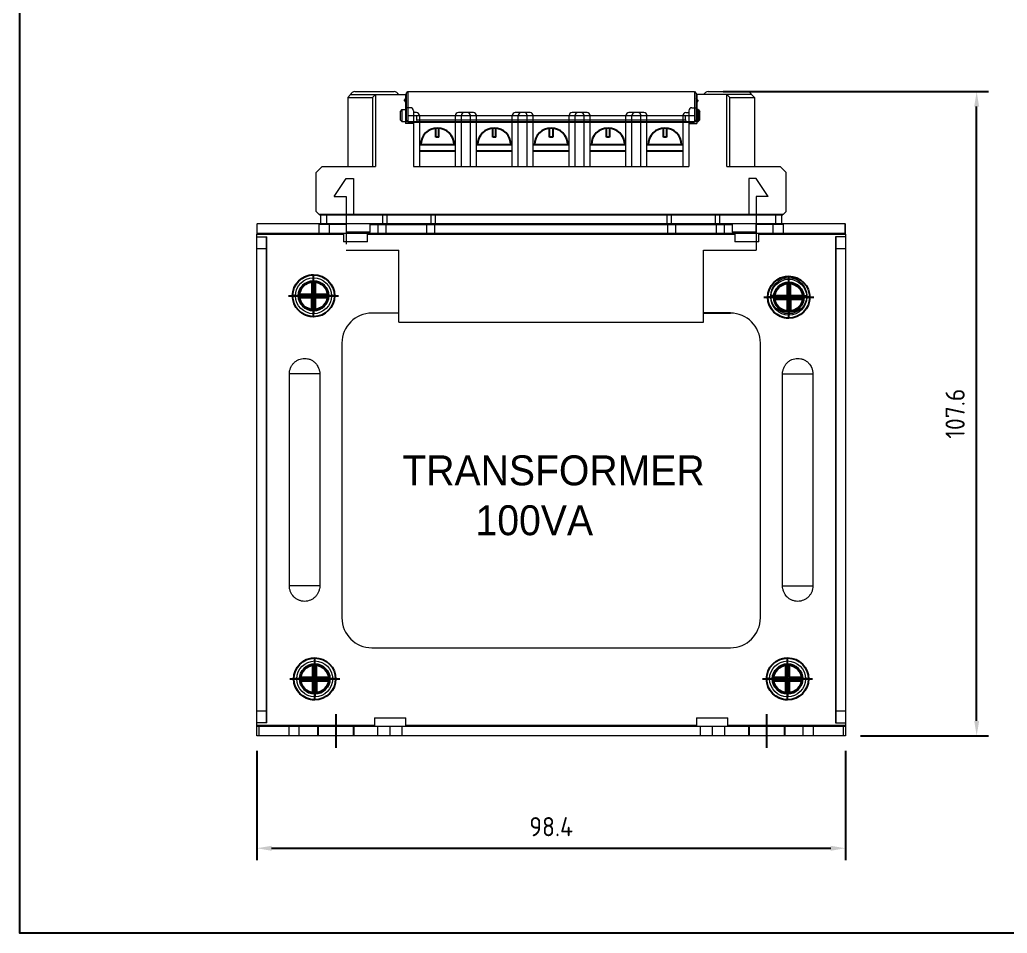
# Model space of a CAD drawing. Header units: millimetres. Extents: x 24815 to 36799, y -9299 to 5469.
# Drawn here: x 35158.2 to 35323.2, y 2585.8 to 2738.3 of the extents above; entities that cross this region are included whole.
import ezdxf

# ---------------------------------------------------------------- set-up
doc = ezdxf.new("R2010")
doc.units = ezdxf.units.MM
doc.linetypes.add('CENTER1', pattern=[10, 7, -1, 1, -1])
doc.linetypes.add('HIDDEN2', pattern=[4.7625, 3.175, -1.5875])
doc.layers.add('SLD-0', color=7, linetype='Continuous')
doc.styles.get("Standard").update_dxf_attribs({"font": 'ISOCP.SHX', "bigfont": 'WHGTXT.SHX'})
doc.dimstyles.new('PS-1', dxfattribs={"dimtxt": 3.2, "dimasz": 2.5, "dimexe": 2, "dimexo": 2.5, "dimgap": 2, "dimtad": 1, "dimtoh": 1, "dimrnd": 0.05, "dimzin": 12, "dimdsep": 46, "dimtxsty": 'Standard', "dimcen": 0, "dimclrt": 2, "dimazin": 3, "dimtfac": 1, "dimtofl": 0, "dimtmove": 0, "dimatfit": 3, "dimfxl": 0, "dimtolj": 1, "dimtzin": 0, "dimarcsym": 0})

# ---------------------------------------------------------------- blocks, each defined once
blk = doc.blocks.new('SW_CENTERMARKSYMBOL_0')
at = {"layer": 'SLD-0', "color": 0}
for p, q in [((0, 0.67), (0, 2)), ((-0.67, 0), (-2, 0)), ((0, 0), (-0.33, 0)), ((0, 0), (0, 0.33)), ((0, 0), (0, -0.33)), ((0, 0), (0.33, 0)), ((0.67, 0), (2, 0)), ((0, -0.67), (0, -2))]:
    blk.add_line(p, q, dxfattribs=at)
blk = doc.blocks.new('SW_CENTERMARKSYMBOL_1')
at = {"layer": 'SLD-0', "color": 0}
for p, q in [((0, 0.67), (0, 2)), ((-0.67, 0), (-2, 0)), ((0, 0), (-0.33, 0)), ((0, 0), (0, 0.33)), ((0, 0), (0, -0.33)), ((0, 0), (0.33, 0)), ((0.67, 0), (2, 0)), ((0, -0.67), (0, -2))]:
    blk.add_line(p, q, dxfattribs=at)
blk = doc.blocks.new('SW_CENTERMARKSYMBOL_2')
at = {"layer": 'SLD-0', "color": 0}
for p, q in [((0, 0.67), (0, 2)), ((-0.67, 0), (-2, 0)), ((0, 0), (-0.33, 0)), ((0, 0), (0, 0.33)), ((0, 0), (0, -0.33)), ((0, 0), (0.33, 0)), ((0.67, 0), (2, 0)), ((0, -0.67), (0, -2))]:
    blk.add_line(p, q, dxfattribs=at)
blk = doc.blocks.new('SW_CENTERMARKSYMBOL_3')
at = {"layer": 'SLD-0', "color": 0}
for p, q in [((0, 0.67), (0, 2)), ((-0.67, 0), (-2, 0)), ((0, 0), (-0.33, 0)), ((0, 0), (0, 0.33)), ((0, 0), (0, -0.33)), ((0, 0), (0.33, 0)), ((0.67, 0), (2, 0)), ((0, -0.67), (0, -2))]:
    blk.add_line(p, q, dxfattribs=at)
blk = doc.blocks.new('*D819')
at = {"color": 0, "linetype": 'ByBlock', "lineweight": -2}
for p, q in [((35197.79, 2616.23), (35197.79, 2597.95)), ((35296.19, 2616.23), (35296.19, 2597.95)), ((35200.29, 2599.95), (35293.69, 2599.95))]:
    blk.add_line(p, q, dxfattribs=at)
at = {"color": 0}
for points in [[(35200.29, 2600.36), (35200.29, 2599.53), (35197.79, 2599.95)], [(35293.69, 2600.36), (35293.69, 2599.53), (35296.19, 2599.95)]]:
    blk.add_solid(points, dxfattribs=at)
at = {"layer": 'Defpoints', "color": 0}
for p in [(35197.79, 2618.73), (35296.19, 2618.73), (35296.19, 2599.95)]:
    blk.add_point(p, dxfattribs=at)
at = {"color": 2, "insert": (35246.99, 2603.55), "char_height": 3.2, "attachment_point": 5}
blk.add_mtext('\\A1;98.4', dxfattribs=at)
blk = doc.blocks.new('*D820')
at = {"color": 0, "linetype": 'ByBlock', "lineweight": -2}
for p, q in [((35275.71, 2726.33), (35320.08, 2726.33)), ((35318.08, 2621.23), (35318.08, 2723.83)), ((35298.69, 2618.73), (35320.08, 2618.73))]:
    blk.add_line(p, q, dxfattribs=at)
at = {"color": 0}
for points in [[(35317.67, 2723.83), (35318.5, 2723.83), (35318.08, 2726.33)], [(35317.67, 2621.23), (35318.5, 2621.23), (35318.08, 2618.73)]]:
    blk.add_solid(points, dxfattribs=at)
at = {"layer": 'Defpoints', "color": 0}
for p in [(35273.21, 2726.33), (35318.08, 2726.33), (35296.19, 2618.73)]:
    blk.add_point(p, dxfattribs=at)
at = {"color": 2, "insert": (35314.48, 2672.53), "char_height": 3.2, "attachment_point": 5, "rotation": 90}
blk.add_mtext('\\A1;107.6', dxfattribs=at)

msp = doc.modelspace()

# ---------------------------------------------------------------- linework, layer by layer
at = {"lineweight": 13}
for p, q in [((35212.993, 2725.328, 0), (35213.493, 2725.828, 0)), ((35213.493, 2725.828, 0), (35222.64, 2725.828, 0)), ((35214.21, 2726.328, 0), (35220.77, 2726.328, 0)), ((35217.14, 2725.328, 0), (35217.64, 2725.828, 0)), ((35217.64, 2725.828, 0), (35217.64, 2713.828, 0)), ((35222.64, 2725.828, 0), (35222.64, 2721.018, 0)), ((35222.74, 2726.028, 0), (35223.04, 2726.328, 0)), ((35222.74, 2726.028, 0), (35222.74, 2721.328, 0)), ((35223.04, 2726.328, 0), (35270.94, 2726.328, 0)), ((35223.04, 2726.328, 0), (35223.04, 2721.208, 0)), ((35270.94, 2726.328, 0), (35271.24, 2726.028, 0)), ((35270.94, 2726.328, 0), (35270.94, 2721.208, 0)), ((35271.24, 2726.028, 0), (35271.24, 2721.328, 0)), ((35280.487, 2725.828, 0), (35271.34, 2725.828, 0)), ((35271.34, 2725.828, 0), (35271.34, 2721.018, 0)), ((35273.21, 2726.328, 0), (35279.77, 2726.328, 0)), ((35276.34, 2713.828, 0), (35276.34, 2725.828, 0)), ((35276.34, 2725.828, 0), (35276.84, 2725.328, 0)), ((35280.487, 2725.828, 0), (35280.987, 2725.328, 0)), ((35212.993, 2725.328, 0), (35212.993, 2713.828, 0)), ((35212.993, 2725.328, 0), (35217.14, 2725.328, 0)), ((35217.14, 2725.328, 0), (35217.14, 2713.828, 0)), ((35222.44, 2724.828, 0), (35222.74, 2725.228, 0)), ((35222.44, 2724.828, 0), (35222.74, 2724.428, 0)), ((35222.64, 2724.328, 0), (35222.74, 2724.328, 0)), ((35271.54, 2724.828, 0), (35271.24, 2725.228, 0)), ((35271.54, 2724.828, 0), (35271.24, 2724.428, 0)), ((35271.34, 2724.328, 0), (35271.24, 2724.328, 0)), ((35271.34, 2724.328, 0), (35271.34, 2723.328, 0)), ((35276.84, 2713.828, 0), (35276.84, 2725.328, 0)), ((35276.84, 2725.328, 0), (35280.987, 2725.328, 0)), ((35280.987, 2725.328, 0), (35280.987, 2713.828, 0)), ((35222.04, 2723.328, 0), (35221.74, 2723.028, 0)), ((35221.74, 2723.028, 0), (35221.74, 2721.628, 0)), ((35222.04, 2723.328, 0), (35222.74, 2723.328, 0)), ((35222.04, 2723.328, 0), (35222.04, 2721.328, 0)), ((35223.49, 2723.628, 0), (35222.64, 2723.628, 0)), ((35223.04, 2722.328, 0), (35270.94, 2722.328, 0)), ((35223.99, 2723.128, 0), (35223.99, 2713.828, 0)), ((35224.49, 2722.828, 0), (35223.99, 2722.828, 0)), ((35224.54, 2721.628, 0), (35224.54, 2722.328, 0)), ((35224.99, 2722.328, 0), (35224.99, 2713.828, 0)), ((35230.99, 2713.828, 0), (35230.99, 2722.328, 0)), ((35233.99, 2722.828, 0), (35231.49, 2722.828, 0)), ((35231.99, 2713.828, 0), (35231.99, 2722.328, 0)), ((35233.49, 2713.828, 0), (35233.49, 2722.328, 0)), ((35234.49, 2713.828, 0), (35234.49, 2722.328, 0)), ((35240.49, 2713.828, 0), (35240.49, 2722.328, 0)), ((35243.49, 2722.828, 0), (35240.99, 2722.828, 0)), ((35241.49, 2713.828, 0), (35241.49, 2722.328, 0)), ((35242.99, 2713.828, 0), (35242.99, 2722.328, 0)), ((35243.99, 2713.828, 0), (35243.99, 2722.328, 0)), ((35249.99, 2713.828, 0), (35249.99, 2722.328, 0)), ((35252.99, 2722.828, 0), (35250.49, 2722.828, 0)), ((35250.99, 2713.828, 0), (35250.99, 2722.328, 0)), ((35252.49, 2713.828, 0), (35252.49, 2722.328, 0)), ((35253.49, 2713.828, 0), (35253.49, 2722.328, 0)), ((35259.49, 2713.828, 0), (35259.49, 2722.328, 0)), ((35262.49, 2722.828, 0), (35259.99, 2722.828, 0)), ((35260.49, 2713.828, 0), (35260.49, 2722.328, 0)), ((35261.99, 2713.828, 0), (35261.99, 2722.328, 0)), ((35262.99, 2713.828, 0), (35262.99, 2722.328, 0)), ((35268.99, 2722.328, 0), (35268.99, 2713.828, 0)), ((35269.44, 2721.628, 0), (35269.44, 2722.328, 0)), ((35269.49, 2722.828, 0), (35269.99, 2722.828, 0)), ((35269.99, 2723.128, 0), (35269.99, 2713.828, 0)), ((35270.49, 2723.628, 0), (35271.34, 2723.628, 0)), ((35271.54, 2723.328, 0), (35271.24, 2723.328, 0)), ((35271.54, 2723.328, 0), (35271.84, 2723.028, 0)), ((35271.54, 2723.328, 0), (35271.54, 2721.328, 0)), ((35271.84, 2721.628, 0), (35271.84, 2723.028, 0)), ((35222.04, 2721.328, 0), (35221.74, 2721.628, 0)), ((35222.04, 2721.328, 0), (35271.54, 2721.328, 0)), ((35223.99, 2721.018, 0), (35222.64, 2721.018, 0)), ((35223.04, 2721.328, 0), (35222.74, 2721.628, 0)), ((35223.04, 2721.208, 0), (35270.94, 2721.208, 0)), ((35224.54, 2721.628, 0), (35224.511, 2721.328, 0)), ((35224.54, 2721.628, 0), (35269.44, 2721.628, 0)), ((35269.44, 2721.628, 0), (35269.471, 2721.328, 0)), ((35269.99, 2721.018, 0), (35271.34, 2721.018, 0)), ((35270.94, 2721.328, 0), (35271.24, 2721.628, 0)), ((35271.54, 2721.328, 0), (35271.84, 2721.628, 0)), ((35207.74, 2712.828, 0), (35208.74, 2713.828, 0)), ((35207.74, 2706.328, 0), (35207.74, 2712.828, 0)), ((35208.74, 2713.828, 0), (35217.64, 2713.828, 0)), ((35223.99, 2713.828, 0), (35269.99, 2713.828, 0)), ((35276.34, 2713.828, 0), (35285.24, 2713.828, 0)), ((35285.24, 2713.828, 0), (35286.24, 2712.828, 0)), ((35286.24, 2706.328, 0), (35286.24, 2712.828, 0)), ((35210.74, 2708.828, 0), (35212.74, 2711.828, 0)), ((35212.74, 2711.828, 0), (35213.94, 2711.828, 0)), ((35213.94, 2711.828, 0), (35213.94, 2705.828, 0)), ((35280.04, 2711.828, 0), (35280.04, 2705.828, 0)), ((35281.24, 2711.828, 0), (35280.04, 2711.828, 0)), ((35283.24, 2708.828, 0), (35281.24, 2711.828, 0)), ((35210.74, 2708.828, 0), (35212.74, 2708.828, 0)), ((35212.74, 2708.828, 0), (35212.74, 2700.828, 0)), ((35281.24, 2708.828, 0), (35281.24, 2699.828, 0)), ((35283.24, 2708.828, 0), (35281.24, 2708.828, 0)), ((35208.24, 2705.828, 0), (35207.74, 2706.328, 0)), ((35285.74, 2705.828, 0), (35208.24, 2705.828, 0)), ((35285.74, 2705.828, 0), (35286.24, 2706.328, 0)), ((35212.74, 2699.828, 0), (35221.54, 2699.828, 0)), ((35221.54, 2687.828, 0), (35221.54, 2699.828, 0)), ((35272.44, 2687.828, 0), (35272.44, 2699.828, 0)), ((35272.44, 2699.828, 0), (35281.24, 2699.828, 0)), ((35221.54, 2687.828, 0), (35272.44, 2687.828, 0))]:
    msp.add_line(p, q, dxfattribs=at)
for p, q in [((35227.733, 2718.692, 0), (35227.733, 2720.194, 0)), ((35228.246, 2718.692, 0), (35228.246, 2720.194, 0)), ((35237.233, 2718.692, 0), (35237.233, 2720.194, 0)), ((35237.746, 2718.692, 0), (35237.746, 2720.194, 0)), ((35246.733, 2718.692, 0), (35246.733, 2720.194, 0)), ((35247.246, 2720.194, 0), (35247.246, 2718.692, 0)), ((35256.233, 2718.692, 0), (35256.233, 2720.194, 0)), ((35256.746, 2720.194, 0), (35256.746, 2718.692, 0)), ((35265.733, 2718.692, 0), (35265.733, 2720.194, 0)), ((35266.246, 2720.194, 0), (35266.246, 2718.692, 0)), ((35230.958, 2717.457, 0), (35224.99, 2717.457, 0)), ((35228.246, 2718.692, 0), (35227.733, 2718.692, 0)), ((35240.458, 2717.457, 0), (35234.49, 2717.457, 0)), ((35237.746, 2718.692, 0), (35237.233, 2718.692, 0)), ((35249.958, 2717.457, 0), (35243.99, 2717.457, 0)), ((35247.246, 2718.692, 0), (35246.733, 2718.692, 0)), ((35259.458, 2717.457, 0), (35253.49, 2717.457, 0)), ((35256.746, 2718.692, 0), (35256.233, 2718.692, 0)), ((35268.958, 2717.457, 0), (35262.99, 2717.457, 0)), ((35266.246, 2718.692, 0), (35265.733, 2718.692, 0)), ((35224.99, 2716.43, 0), (35230.958, 2716.43, 0)), ((35234.49, 2716.43, 0), (35240.458, 2716.43, 0)), ((35243.99, 2716.43, 0), (35249.958, 2716.43, 0)), ((35253.49, 2716.43, 0), (35259.458, 2716.43, 0)), ((35262.99, 2716.43, 0), (35268.958, 2716.43, 0)), ((35208.279, 2705.828, 0), (35285.702, 2705.828, 0)), ((35206.999, 2694.54, 0), (35206.999, 2692.519, 0)), ((35207.582, 2694.54, 0), (35207.582, 2692.519, 0)), ((35286.399, 2694.29, 0), (35286.399, 2692.269, 0)), ((35286.982, 2692.269, 0), (35286.982, 2694.29, 0)), ((35204.977, 2692.519, 0), (35206.999, 2692.519, 0)), ((35207.582, 2692.519, 0), (35209.603, 2692.519, 0)), ((35203.109, 2692.227, 0), (35211.472, 2692.227, 0)), ((35204.977, 2691.936, 0), (35206.999, 2691.936, 0)), ((35206.999, 2689.914, 0), (35206.999, 2691.936, 0)), ((35207.582, 2691.936, 0), (35209.603, 2691.936, 0)), ((35207.582, 2691.936, 0), (35207.582, 2689.914, 0)), ((35282.509, 2691.977, 0), (35290.872, 2691.977, 0)), ((35284.377, 2692.269, 0), (35286.399, 2692.269, 0)), ((35284.377, 2691.686, 0), (35286.399, 2691.686, 0)), ((35286.399, 2691.686, 0), (35286.399, 2689.664, 0)), ((35286.982, 2692.269, 0), (35289.003, 2692.269, 0)), ((35286.982, 2691.686, 0), (35289.003, 2691.686, 0)), ((35286.982, 2691.686, 0), (35286.982, 2689.664, 0)), ((35276.94, 2689.328, 0), (35272.44, 2689.328, 0)), ((35207.199, 2628.519, 0), (35207.199, 2630.541, 0)), ((35207.782, 2628.519, 0), (35207.782, 2630.541, 0)), ((35286.199, 2628.519, 0), (35286.199, 2630.541, 0)), ((35286.782, 2630.541, 0), (35286.782, 2628.519, 0)), ((35203.309, 2628.228, 0), (35211.672, 2628.228, 0)), ((35205.177, 2628.519, 0), (35207.199, 2628.519, 0)), ((35207.782, 2628.519, 0), (35209.803, 2628.519, 0)), ((35282.309, 2628.228, 0), (35290.672, 2628.228, 0)), ((35284.177, 2628.519, 0), (35286.199, 2628.519, 0)), ((35286.782, 2628.519, 0), (35288.803, 2628.519, 0)), ((35205.177, 2627.936, 0), (35207.199, 2627.936, 0)), ((35207.199, 2625.914, 0), (35207.199, 2627.936, 0)), ((35207.782, 2627.936, 0), (35207.782, 2625.914, 0)), ((35207.782, 2627.936, 0), (35209.803, 2627.936, 0)), ((35284.177, 2627.936, 0), (35286.199, 2627.936, 0)), ((35286.199, 2625.914, 0), (35286.199, 2627.936, 0)), ((35286.782, 2627.936, 0), (35286.782, 2625.914, 0)), ((35286.782, 2627.936, 0), (35288.803, 2627.936, 0))]:
    msp.add_line(p, q)
at = {"lineweight": 15}
for p, q in [((35208.519, 2704.228, 0), (35208.519, 2705.828, 0)), ((35208.519, 2705.828, 0), (35285.462, 2705.828, 0)), ((35209.472, 2705.828, 0), (35209.472, 2704.228, 0)), ((35218.865, 2704.228, 0), (35218.865, 2705.828, 0)), ((35219.523, 2705.828, 0), (35219.523, 2704.228, 0)), ((35226.958, 2704.228, 0), (35226.958, 2705.828, 0)), ((35227.616, 2705.828, 0), (35227.616, 2704.228, 0)), ((35266.365, 2704.228, 0), (35266.365, 2705.828, 0)), ((35267.023, 2705.828, 0), (35267.023, 2704.228, 0)), ((35274.458, 2704.228, 0), (35274.458, 2705.828, 0)), ((35275.116, 2705.828, 0), (35275.116, 2704.228, 0)), ((35284.509, 2704.228, 0), (35284.509, 2705.828, 0)), ((35285.462, 2705.828, 0), (35285.462, 2704.228, 0)), ((35197.85, 2702.628, 0), (35197.85, 2704.228, 0)), ((35296.131, 2704.228, 0), (35197.85, 2704.228, 0)), ((35208.208, 2702.628, 0), (35208.208, 2704.228, 0)), ((35209.925, 2704.228, 0), (35209.925, 2702.628, 0)), ((35212.74, 2704.228, 0), (35212.74, 2702.828, 0)), ((35216.74, 2702.828, 0), (35216.74, 2704.228, 0)), ((35216.74, 2704.128, 0), (35277.24, 2704.128, 0)), ((35218.072, 2702.628, 0), (35218.072, 2704.228, 0)), ((35219.345, 2704.228, 0), (35219.345, 2702.628, 0)), ((35226.236, 2702.628, 0), (35226.236, 2704.228, 0)), ((35227.509, 2704.228, 0), (35227.509, 2702.628, 0)), ((35266.472, 2702.628, 0), (35266.472, 2704.228, 0)), ((35267.745, 2704.228, 0), (35267.745, 2702.628, 0)), ((35274.636, 2702.628, 0), (35274.636, 2704.228, 0)), ((35275.909, 2704.228, 0), (35275.909, 2702.628, 0)), ((35277.24, 2704.228, 0), (35277.24, 2702.828, 0)), ((35281.24, 2702.828, 0), (35281.24, 2704.228, 0)), ((35284.056, 2702.628, 0), (35284.056, 2704.228, 0)), ((35285.773, 2704.228, 0), (35285.773, 2702.628, 0)), ((35296.131, 2702.628, 0), (35296.131, 2704.228, 0)), ((35197.79, 2618.728, 0), (35197.79, 2702.528, 0)), ((35197.79, 2702.528, 0), (35212.29, 2702.528, 0)), ((35296.131, 2702.628, 0), (35197.85, 2702.628, 0)), ((35212.29, 2702.628, 0), (35212.29, 2701.228, 0)), ((35216.74, 2702.828, 0), (35212.74, 2702.828, 0)), ((35216.29, 2701.228, 0), (35216.29, 2702.628, 0)), ((35216.29, 2702.528, 0), (35277.69, 2702.528, 0)), ((35281.24, 2702.828, 0), (35277.24, 2702.828, 0)), ((35277.69, 2702.628, 0), (35277.69, 2701.228, 0)), ((35281.69, 2701.228, 0), (35281.69, 2702.628, 0)), ((35281.69, 2702.528, 0), (35296.19, 2702.528, 0)), ((35296.19, 2702.528, 0), (35296.19, 2618.728, 0)), ((35197.79, 2702.078, 0), (35199.49, 2702.078, 0)), ((35199.39, 2702.078, 0), (35199.39, 2620.878, 0)), ((35199.49, 2620.878, 0), (35199.49, 2702.078, 0)), ((35216.29, 2701.228, 0), (35212.29, 2701.228, 0)), ((35281.69, 2701.228, 0), (35277.69, 2701.228, 0)), ((35296.19, 2702.078, 0), (35294.49, 2702.078, 0)), ((35294.49, 2702.078, 0), (35294.49, 2620.878, 0)), ((35294.59, 2620.878, 0), (35294.59, 2702.078, 0)), ((35199.39, 2700.078, 0), (35197.79, 2700.078, 0)), ((35296.19, 2700.078, 0), (35294.59, 2700.078, 0)), ((35221.54, 2689.328, 0), (35217.04, 2689.328, 0)), ((35212.04, 2684.328, 0), (35212.04, 2638.428, 0)), ((35281.94, 2638.428, 0), (35281.94, 2684.328, 0)), ((35208.328, 2679.178, 0), (35203.253, 2679.178, 0)), ((35203.253, 2643.778, 0), (35203.253, 2679.178, 0)), ((35208.328, 2679.178, 0), (35208.328, 2643.778, 0)), ((35285.653, 2679.178, 0), (35290.728, 2679.178, 0)), ((35285.653, 2643.778, 0), (35285.653, 2679.178, 0)), ((35290.728, 2679.178, 0), (35290.728, 2643.778, 0)), ((35208.328, 2643.778, 0), (35203.253, 2643.778, 0)), ((35285.653, 2643.778, 0), (35290.728, 2643.778, 0)), ((35217.04, 2633.428, 0), (35276.94, 2633.428, 0)), ((35197.79, 2622.878, 0), (35199.39, 2622.878, 0)), ((35217.49, 2621.728, 0), (35217.49, 2620.328, 0)), ((35217.49, 2621.728, 0), (35222.69, 2621.728, 0)), ((35222.69, 2620.328, 0), (35222.69, 2621.728, 0)), ((35271.29, 2621.728, 0), (35271.29, 2620.328, 0)), ((35271.29, 2621.728, 0), (35276.49, 2621.728, 0)), ((35276.49, 2620.328, 0), (35276.49, 2621.728, 0)), ((35294.59, 2622.878, 0), (35296.19, 2622.878, 0)), ((35199.49, 2620.878, 0), (35197.79, 2620.878, 0)), ((35217.49, 2620.428, 0), (35197.79, 2620.428, 0)), ((35197.79, 2620.328, 0), (35296.19, 2620.328, 0)), ((35198.126, 2620.328, 0), (35198.126, 2618.728, 0)), ((35203.197, 2618.728, 0), (35203.197, 2620.328, 0)), ((35204.861, 2620.328, 0), (35204.861, 2618.728, 0)), ((35218.04, 2618.728, 0), (35218.04, 2620.328, 0)), ((35220.04, 2620.328, 0), (35220.04, 2618.728, 0)), ((35222.04, 2620.328, 0), (35222.04, 2618.728, 0)), ((35271.29, 2620.428, 0), (35222.69, 2620.428, 0)), ((35271.94, 2618.728, 0), (35271.94, 2620.328, 0)), ((35273.94, 2618.728, 0), (35273.94, 2620.328, 0)), ((35275.94, 2620.328, 0), (35275.94, 2618.728, 0)), ((35296.19, 2620.428, 0), (35276.49, 2620.428, 0)), ((35289.12, 2618.728, 0), (35289.12, 2620.328, 0)), ((35290.784, 2620.328, 0), (35290.784, 2618.728, 0)), ((35294.49, 2620.878, 0), (35296.19, 2620.878, 0)), ((35295.854, 2618.728, 0), (35295.854, 2620.328, 0)), ((35296.19, 2618.728, 0), (35197.79, 2618.728, 0))]:
    msp.add_line(p, q, dxfattribs=at)
at = {"ltscale": 5}
for p, q in [((35208.279, 2704.231, 0), (35212.819, 2704.231, 0)), ((35281.162, 2704.231, 0), (35285.702, 2704.231, 0))]:
    msp.add_line(p, q, dxfattribs=at)
at = {"ltscale": 3}
for p, q in [((35207.29, 2688.735, 0), (35207.29, 2695.719, 0)), ((35286.69, 2688.485, 0), (35286.69, 2695.469, 0)), ((35210.782, 2692.227, 0), (35203.798, 2692.227, 0)), ((35290.182, 2691.977, 0), (35283.198, 2691.977, 0)), ((35207.49, 2624.736, 0), (35207.49, 2631.72, 0)), ((35286.49, 2624.736, 0), (35286.49, 2631.72, 0)), ((35210.982, 2628.228, 0), (35203.998, 2628.228, 0)), ((35289.982, 2628.228, 0), (35282.998, 2628.228, 0))]:
    msp.add_line(p, q, dxfattribs=at)
at = {"color": 1, "linetype": 'CENTER1'}
for p, q in [((35210.99, 2622.328, 0), (35210.99, 2616.728, 0)), ((35282.99, 2622.328, 0), (35282.99, 2616.728, 0))]:
    msp.add_line(p, q, dxfattribs=at)
at = {"color": 2, "linetype": 'HIDDEN2'}
for p, q in [((35207.99, 2620.328, 0), (35207.99, 2618.728, 0)), ((35213.99, 2620.328, 0), (35213.99, 2618.728, 0)), ((35279.99, 2620.328, 0), (35279.99, 2618.728, 0)), ((35285.99, 2620.328, 0), (35285.99, 2618.728, 0))]:
    msp.add_line(p, q, dxfattribs=at)
at = {"elevation": 0}
msp.add_lwpolyline([(35158.208, 2890.903), (35655.133, 2890.903), (35655.133, 2585.752), (35158.208, 2585.752)], close=True, dxfattribs=at)
at = {"const_width": 0.273, "elevation": 0}
for points in [[(35207.29, 2688.73, -1), (35207.29, 2695.724, -0.1610904)], [(35207.29, 2689.896, -1.0647127), (35207.582, 2694.54, 2.3181025)], [(35286.69, 2688.48, -1), (35286.69, 2695.474, -0.1610904)], [(35286.69, 2689.646, -1.0647127), (35286.982, 2694.29, 2.3181025)], [(35207.49, 2624.73, -1), (35207.49, 2631.725, -0.1610904)], [(35286.49, 2624.73, -1), (35286.49, 2631.725, -0.1610904)], [(35207.49, 2625.896, -1.0647127), (35207.782, 2630.541, 2.3181025)], [(35286.49, 2625.896, -1.0647127), (35286.782, 2630.541, 2.3181025)]]:
    msp.add_lwpolyline(points, format="xyb", dxfattribs=at)
for points in [[(35204.977, 2692.519), (35206.999, 2692.519), (35206.999, 2694.54)], [(35207.582, 2694.54), (35207.582, 2692.519), (35209.603, 2692.519)], [(35284.377, 2692.269), (35286.399, 2692.269), (35286.399, 2694.29)], [(35286.982, 2694.29), (35286.982, 2692.269), (35289.003, 2692.269)], [(35206.999, 2689.914), (35206.999, 2691.936), (35204.977, 2691.936)], [(35209.603, 2691.936), (35207.582, 2691.936), (35207.582, 2689.914)], [(35286.399, 2689.664), (35286.399, 2691.686), (35284.377, 2691.686)], [(35289.003, 2691.686), (35286.982, 2691.686), (35286.982, 2689.664)], [(35205.177, 2628.519), (35207.199, 2628.519), (35207.199, 2630.541)], [(35207.782, 2630.541), (35207.782, 2628.519), (35209.803, 2628.519)], [(35284.177, 2628.519), (35286.199, 2628.519), (35286.199, 2630.541)], [(35286.782, 2630.541), (35286.782, 2628.519), (35288.803, 2628.519)], [(35207.199, 2625.914), (35207.199, 2627.936), (35205.177, 2627.936)], [(35209.803, 2627.936), (35207.782, 2627.936), (35207.782, 2625.914)], [(35286.199, 2625.914), (35286.199, 2627.936), (35284.177, 2627.936)], [(35288.803, 2627.936), (35286.782, 2627.936), (35286.782, 2625.914)]]:
    msp.add_lwpolyline(points, dxfattribs=at)
for centre, radius in [((35207.29, 2692.227, 0), 3.497), ((35207.29, 2692.227, 0), 2.494), ((35207.29, 2692.227, 0), 2.331), ((35286.69, 2691.977, 0), 3.497), ((35286.69, 2691.977, 0), 2.494), ((35286.69, 2691.977, 0), 2.331), ((35207.49, 2628.228, 0), 3.497), ((35286.49, 2628.228, 0), 3.497), ((35207.49, 2628.228, 0), 2.494), ((35207.49, 2628.228, 0), 2.331), ((35286.49, 2628.228, 0), 2.494), ((35286.49, 2628.228, 0), 2.331)]:
    msp.add_circle(centre, radius)
at = {"lineweight": 15}
for centre in [(35207.29, 2692.227, 0), (35286.69, 2692.227, 0), (35286.69, 2691.977, 0), (35207.49, 2628.228, 0), (35286.49, 2628.228, 0)]:
    msp.add_circle(centre, 3, dxfattribs=at)
at = {"lineweight": 13}
for centre, radius, start, end in [((35214.202, 2725.575, 0), 0.753, 89.39087, 160.39358), ((35220.77, 2725.548, 0), 0.78, 21.03722, 90), ((35273.21, 2725.548, 0), 0.78, 90, 158.96278), ((35279.778, 2725.575, 0), 0.753, 19.6068, 90.60896), ((35223.49, 2723.128, 0), 0.5, 0, 90), ((35224.49, 2722.328, 0), 0.5, 0, 90), ((35231.49, 2722.328, 0), 0.5, 90, 180), ((35232.49, 2722.328, 0), 0.5, 90, 180), ((35232.99, 2722.328, 0), 0.5, 0, 90), ((35233.99, 2722.328, 0), 0.5, 0, 90), ((35240.99, 2722.328, 0), 0.5, 90, 180), ((35241.99, 2722.328, 0), 0.5, 90, 180), ((35242.49, 2722.328, 0), 0.5, 0, 90), ((35243.49, 2722.328, 0), 0.5, 0, 90), ((35250.49, 2722.328, 0), 0.5, 90, 180), ((35251.49, 2722.328, 0), 0.5, 90, 180), ((35251.99, 2722.328, 0), 0.5, 0, 90), ((35252.99, 2722.328, 0), 0.5, 0, 90), ((35259.99, 2722.328, 0), 0.5, 90, 180), ((35260.99, 2722.328, 0), 0.5, 90, 180), ((35261.49, 2722.328, 0), 0.5, 0, 90), ((35262.49, 2722.328, 0), 0.5, 0, 90), ((35269.49, 2722.328, 0), 0.5, 90, 180), ((35270.49, 2723.128, 0), 0.5, 90, 180)]:
    msp.add_arc(centre, radius, start, end, dxfattribs=at)
for centre in [(35227.989, 2717.457, 0), (35237.489, 2717.457, 0), (35246.989, 2717.457, 0), (35256.489, 2717.457, 0), (35265.989, 2717.457, 0)]:
    msp.add_arc(centre, 2.784, 0, 180)
at = {"lineweight": 15}
for centre, start, end in [((35217.04, 2684.328, 0), 90, 180), ((35276.94, 2684.328, 0), 0, 90), ((35217.04, 2638.428, 0), 180, 270), ((35276.94, 2638.428, 0), 270, 0)]:
    msp.add_arc(centre, 5, start, end, dxfattribs=at)
for points, knots in [([(35197.85, 2704.228, 0), (35197.845, 2704.228, 0), (35197.84, 2704.183, 0), (35197.83, 2704.013, 0), (35197.825, 2703.887, 0), (35197.815, 2703.572, 0), (35197.81, 2703.384, 0), (35197.8, 2702.973, 0), (35197.795, 2702.75, 0), (35197.79, 2702.528, 0)], [0, 0, 0, 0, 0.25, 0.25, 0.5, 0.5, 0.75, 0.75, 1, 1, 1, 1]), ([(35296.19, 2702.528, 0), (35296.185, 2702.75, 0), (35296.18, 2702.973, 0), (35296.17, 2703.384, 0), (35296.165, 2703.572, 0), (35296.155, 2703.887, 0), (35296.151, 2704.013, 0), (35296.141, 2704.183, 0), (35296.136, 2704.228, 0), (35296.131, 2704.228, 0)], [0, 0, 0, 0, 0.25, 0.25, 0.5, 0.5, 0.75, 0.75, 1, 1, 1, 1]), ([(35197.85, 2702.628, 0), (35197.84, 2702.628, 0), (35197.83, 2702.617, 0), (35197.81, 2702.58, 0), (35197.8, 2702.554, 0), (35197.79, 2702.528, 0)], [0, 0, 0, 0, 0.5, 0.5, 1, 1, 1, 1]), ([(35296.19, 2702.528, 0), (35296.18, 2702.554, 0), (35296.17, 2702.58, 0), (35296.151, 2702.617, 0), (35296.141, 2702.628, 0), (35296.131, 2702.628, 0)], [0, 0, 0, 0, 0.5, 0.5, 1, 1, 1, 1]), ([(35203.253, 2679.178, 0), (35203.253, 2679.346, 0), (35203.269, 2679.513, 0), (35203.332, 2679.841, 0), (35203.381, 2680.004, 0), (35203.506, 2680.315, 0), (35203.584, 2680.463, 0), (35203.766, 2680.744, 0), (35203.872, 2680.877, 0), (35204.105, 2681.117, 0), (35204.232, 2681.226, 0), (35204.509, 2681.417, 0), (35204.657, 2681.5, 0), (35205.116, 2681.698, 0), (35205.453, 2681.77, 0), (35205.961, 2681.77, 0), (35206.127, 2681.752, 0), (35206.454, 2681.684, 0), (35206.617, 2681.632, 0), (35206.925, 2681.499, 0), (35207.071, 2681.418, 0), (35207.347, 2681.227, 0), (35207.477, 2681.117, 0), (35207.825, 2680.757, 0), (35208.012, 2680.468, 0), (35208.2, 2680.004, 0), (35208.248, 2679.841, 0), (35208.312, 2679.511, 0), (35208.328, 2679.345, 0), (35208.328, 2679.178, 0)], [0, 0, 0, 0, 0.0625, 0.0625, 0.125, 0.125, 0.1875, 0.1875, 0.25, 0.25, 0.3125, 0.3125, 0.375, 0.375, 0.5, 0.5, 0.5625, 0.5625, 0.625, 0.625, 0.6875, 0.6875, 0.75, 0.75, 0.875, 0.875, 0.9375, 0.9375, 1, 1, 1, 1]), ([(35285.653, 2679.178, 0), (35285.653, 2679.346, 0), (35285.669, 2679.513, 0), (35285.732, 2679.841, 0), (35285.781, 2680.004, 0), (35285.906, 2680.315, 0), (35285.984, 2680.463, 0), (35286.166, 2680.744, 0), (35286.272, 2680.877, 0), (35286.505, 2681.117, 0), (35286.632, 2681.226, 0), (35286.909, 2681.417, 0), (35287.057, 2681.5, 0), (35287.516, 2681.698, 0), (35287.853, 2681.77, 0), (35288.361, 2681.77, 0), (35288.527, 2681.752, 0), (35288.854, 2681.684, 0), (35289.017, 2681.632, 0), (35289.325, 2681.499, 0), (35289.471, 2681.418, 0), (35289.747, 2681.227, 0), (35289.877, 2681.117, 0), (35290.225, 2680.757, 0), (35290.412, 2680.468, 0), (35290.6, 2680.004, 0), (35290.648, 2679.841, 0), (35290.712, 2679.511, 0), (35290.728, 2679.345, 0), (35290.728, 2679.178, 0)], [0, 0, 0, 0, 0.0625, 0.0625, 0.125, 0.125, 0.1875, 0.1875, 0.25, 0.25, 0.3125, 0.3125, 0.375, 0.375, 0.5, 0.5, 0.5625, 0.5625, 0.625, 0.625, 0.6875, 0.6875, 0.75, 0.75, 0.875, 0.875, 0.9375, 0.9375, 1, 1, 1, 1]), ([(35208.328, 2643.778, 0), (35208.328, 2643.609, 0), (35208.312, 2643.442, 0), (35208.248, 2643.114, 0), (35208.2, 2642.951, 0), (35208.074, 2642.64, 0), (35207.997, 2642.492, 0), (35207.815, 2642.211, 0), (35207.708, 2642.078, 0), (35207.476, 2641.838, 0), (35207.348, 2641.73, 0), (35207.072, 2641.538, 0), (35206.924, 2641.455, 0), (35206.464, 2641.257, 0), (35206.128, 2641.185, 0), (35205.62, 2641.185, 0), (35205.454, 2641.203, 0), (35205.126, 2641.271, 0), (35204.964, 2641.323, 0), (35204.656, 2641.456, 0), (35204.51, 2641.537, 0), (35204.234, 2641.728, 0), (35204.104, 2641.838, 0), (35203.755, 2642.198, 0), (35203.568, 2642.487, 0), (35203.381, 2642.951, 0), (35203.332, 2643.114, 0), (35203.269, 2643.444, 0), (35203.253, 2643.61, 0), (35203.253, 2643.778, 0)], [0, 0, 0, 0, 0.0625, 0.0625, 0.125, 0.125, 0.1875, 0.1875, 0.25, 0.25, 0.3125, 0.3125, 0.375, 0.375, 0.5, 0.5, 0.5625, 0.5625, 0.625, 0.625, 0.6875, 0.6875, 0.75, 0.75, 0.875, 0.875, 0.9375, 0.9375, 1, 1, 1, 1]), ([(35290.728, 2643.778, 0), (35290.728, 2643.609, 0), (35290.712, 2643.442, 0), (35290.648, 2643.114, 0), (35290.6, 2642.951, 0), (35290.474, 2642.64, 0), (35290.397, 2642.492, 0), (35290.215, 2642.211, 0), (35290.108, 2642.078, 0), (35289.876, 2641.838, 0), (35289.748, 2641.73, 0), (35289.472, 2641.538, 0), (35289.324, 2641.455, 0), (35288.864, 2641.257, 0), (35288.528, 2641.185, 0), (35288.02, 2641.185, 0), (35287.854, 2641.203, 0), (35287.526, 2641.271, 0), (35287.364, 2641.323, 0), (35287.056, 2641.456, 0), (35286.91, 2641.537, 0), (35286.634, 2641.728, 0), (35286.504, 2641.838, 0), (35286.155, 2642.198, 0), (35285.968, 2642.487, 0), (35285.781, 2642.951, 0), (35285.732, 2643.114, 0), (35285.669, 2643.444, 0), (35285.653, 2643.61, 0), (35285.653, 2643.778, 0)], [0, 0, 0, 0, 0.0625, 0.0625, 0.125, 0.125, 0.1875, 0.1875, 0.25, 0.25, 0.3125, 0.3125, 0.375, 0.375, 0.5, 0.5, 0.5625, 0.5625, 0.625, 0.625, 0.6875, 0.6875, 0.75, 0.75, 0.875, 0.875, 0.9375, 0.9375, 1, 1, 1, 1])]:
    msp.add_open_spline(points, degree=3, knots=knots, dxfattribs=at)

# ---------------------------------------------------------------- block references
at = {"xscale": 1.5, "yscale": 1.5, "zscale": 1.5}
for name, p in [('SW_CENTERMARKSYMBOL_1', (35207.29, 2692.227, 0)), ('SW_CENTERMARKSYMBOL_0', (35286.69, 2692.227, 0)), ('SW_CENTERMARKSYMBOL_1', (35286.69, 2691.977, 0)), ('SW_CENTERMARKSYMBOL_3', (35207.49, 2628.228, 0)), ('SW_CENTERMARKSYMBOL_1', (35207.49, 2628.228, 0)), ('SW_CENTERMARKSYMBOL_2', (35286.49, 2628.228, 0)), ('SW_CENTERMARKSYMBOL_1', (35286.49, 2628.228, 0))]:
    msp.add_blockref(name, p, dxfattribs=at)

# ---------------------------------------------------------------- texts
at = {"color": 2, "insert": (35219.639, 2665.567, 0), "char_height": 5, "width": 55.9054, "attachment_point": 1}
msp.add_mtext('{\\fGulim|b0|i0|c129|p49;\\W1.368; \\W1;TRANSFORMER\\P{\\W8.09676; }100VA}', dxfattribs=at)

# ---------------------------------------------------------------- dimensions: what is measured, and where the dimension line sits
dim = msp.add_linear_dim(base=(35318.084, 2726.328, 0), p1=(35296.19, 2618.728, 0), p2=(35273.21, 2726.328, 0), angle=90, dimstyle='PS-1', override={"dimarcsym": 1})
dim.commit()
dim.dimension.update_dxf_attribs({"geometry": '*D820', "text_midpoint": (35314.484, 2672.528, 0)})
dim = msp.add_linear_dim(base=(35296.19, 2599.945, 0), p1=(35197.79, 2618.728, 0), p2=(35296.19, 2618.728, 0), dimstyle='PS-1', override={"dimarcsym": 1})
dim.commit()
dim.dimension.update_dxf_attribs({"geometry": '*D819', "text_midpoint": (35246.99, 2603.545, 0)})

doc.saveas('drawing.dxf')
